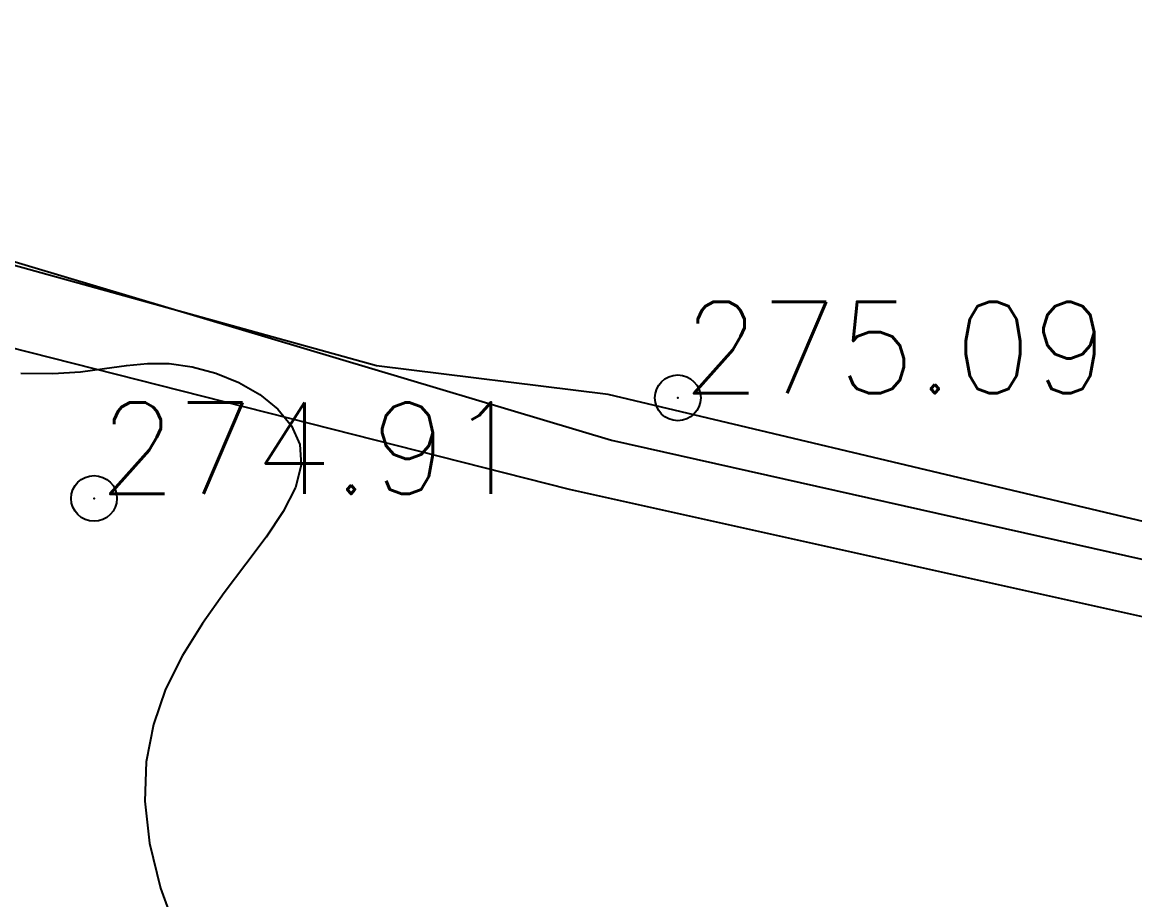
# Model space of a CAD drawing. Header units: millimetres. Extents: x 524954 to 526204, y 9523489 to 9524010.
# Drawn here: x 525452.04 to 525464.19, y 9523635.24 to 9523644.83 of the extents above; entities that cross this region are included whole.
import ezdxf

# ---------------------------------------------------------------- set-up
doc = ezdxf.new("R2010")
doc.units = ezdxf.units.MM
doc.header["$PDMODE"] = 32
doc.header["$PDSIZE"] = 0.5
for name, color, linetype in [('CN_05_00', 6, 'Continuous'), ('PLUME_1', 7, 'Continuous'), ('PLUME_3', 4, 'Continuous'), ('TopoAlt', 3, 'Continuous'), ('TOPOJIS', 7, 'Continuous')]:
    doc.layers.add(name, color=color, linetype=linetype)
doc.styles.add('Simplex 1.0', font='Simplex.shx', dxfattribs={"width": 0.99, "height": 1})

# ---------------------------------------------------------------- blocks, each defined once
blk = doc.blocks.new('TCPOINT M')
at = {"color": 0}
blk.add_point((0, 0), dxfattribs=at)
at = {"layer": 'TopoAlt', "style": 'Simplex 1.0', "width": 0.99}
blk.add_attdef('ALT', (0.15, 0.15), '', height=1, dxfattribs=at)

msp = doc.modelspace()

# ---------------------------------------------------------------- linework, layer by layer
at = {"layer": 'CN_05_00', "elevation": 275, "flags": 128}
msp.add_lwpolyline([(525452.021, 9523640.993), (525452.373, 9523640.987), (525452.674, 9523641.008), (525452.937, 9523641.041), (525453.177, 9523641.076), (525453.407, 9523641.099), (525453.644, 9523641.097), (525453.895, 9523641.062), (525454.152, 9523640.992), (525454.403, 9523640.89), (525454.633, 9523640.758), (525454.83, 9523640.6), (525454.979, 9523640.416), (525455.069, 9523640.211), (525455.086, 9523639.985), (525455.021, 9523639.741), (525454.887, 9523639.48), (525454.701, 9523639.201), (525454.48, 9523638.905), (525454.243, 9523638.59), (525454.006, 9523638.258), (525453.787, 9523637.908), (525453.603, 9523637.54), (525453.47, 9523637.154), (525453.393, 9523636.746), (525453.378, 9523636.314), (525453.427, 9523635.855), (525453.547, 9523635.366), (525453.739, 9523634.843)], dxfattribs=at)
at = {"layer": 'PLUME_1'}
msp.add_lwpolyline([(525200.32, 9523770.31), (525203.883, 9523769.567), (525225.021, 9523761.585), (525244.771, 9523751.997), (525251.046, 9523748.445), (525396.484, 9523665.312), (525416.271, 9523655.226), (525436.946, 9523646.708), (525458.473, 9523640.258), (525480.389, 9523635.341)], dxfattribs=at)
at = {"layer": 'PLUME_3'}
for points in [[(525468.129, 9523638.456), (525458.436, 9523640.757), (525455.906, 9523641.073), (525448.743, 9523643.057), (525439.476, 9523646.391), (525434.343, 9523648.022), (525430.208, 9523649.726), (525420.905, 9523653.558), (525414.167, 9523656.576), (525411.565, 9523657.89), (525402.723, 9523662.258)], [(525402.297, 9523661.224), (525411.139, 9523656.856), (525415.809, 9523654.69), (525420.479, 9523652.525), (525429.783, 9523648.692), (525436.982, 9523646.209), (525439.05, 9523645.358), (525448.816, 9523642.06), (525458.01, 9523639.723), (525458.01, 9523639.723), (525468.202, 9523637.459)]]:
    msp.add_lwpolyline(points, dxfattribs=at)

# ---------------------------------------------------------------- block references
at = {"layer": 'TOPOJIS'}
ref = msp.add_blockref('TCPOINT M', (525459.198, 9523640.722, 275.09), dxfattribs=at)
ref.add_attrib('ALT', '275.09', (525459.248, 9523640.772, 275.09), dxfattribs={"layer": 'TopoAlt', "height": 1, "style": 'Simplex 1.0', "width": 0.99})
ref = msp.add_blockref('TCPOINT M', (525452.822, 9523639.623, 274.91), dxfattribs=at)
ref.add_attrib('ALT', '274.91', (525452.872, 9523639.673, 274.91), dxfattribs={"layer": 'TopoAlt', "height": 1, "style": 'Simplex 1.0', "width": 0.99})

doc.saveas('drawing.dxf')
